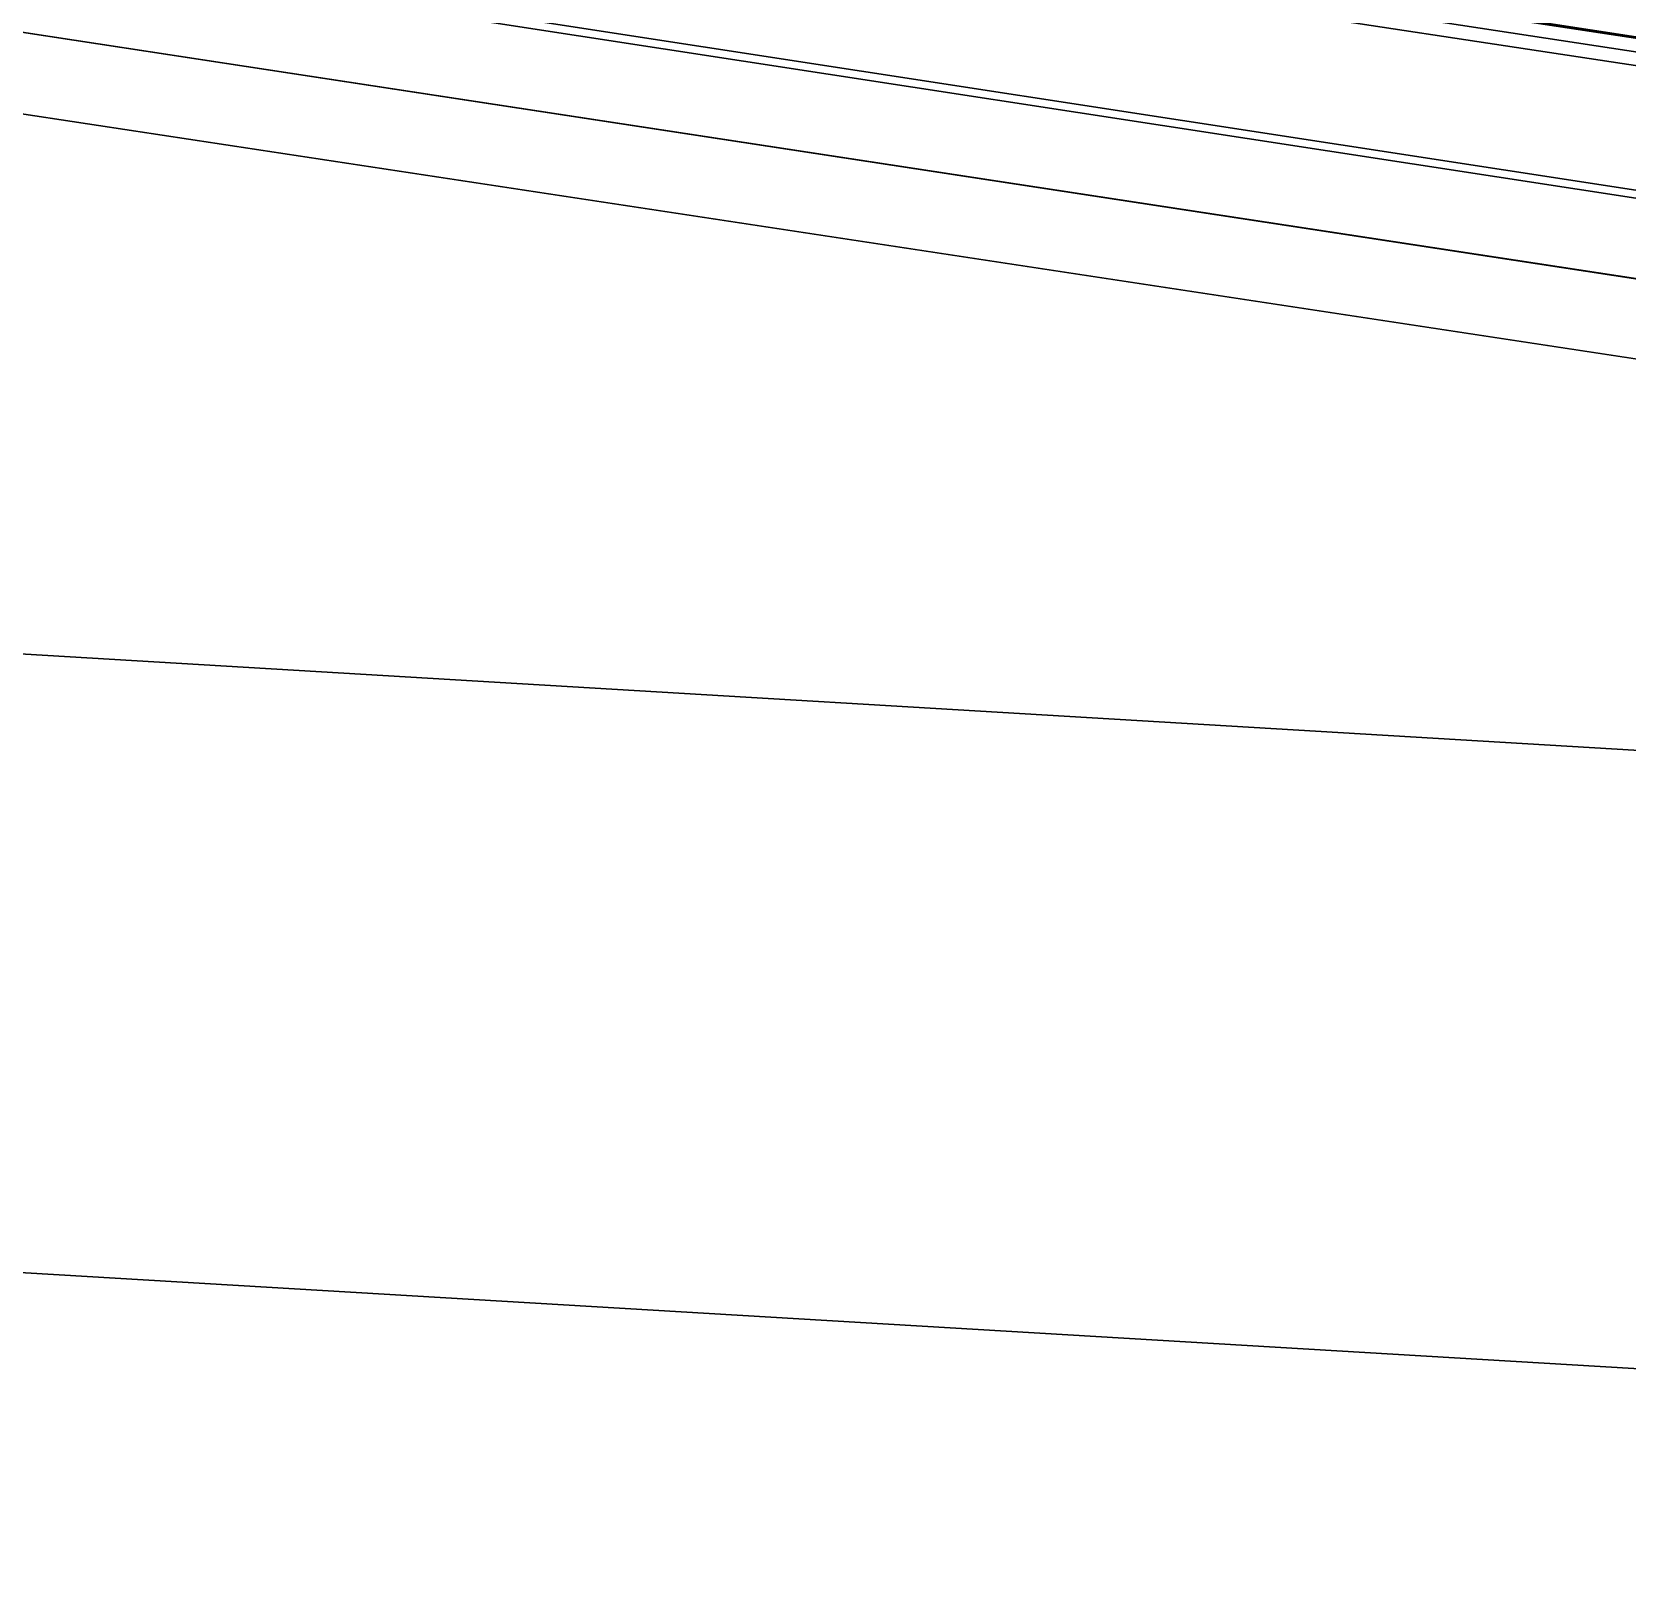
# Model space of a CAD drawing. Header units: metres. Extents: x 503497 to 504361, y 6966567 to 6966857.
# Drawn here: x 504158.9863 to 504159.3279, y 6966751.3184 to 6966751.6476 of the extents above; entities that cross this region are included whole.
import ezdxf

# ---------------------------------------------------------------- set-up
doc = ezdxf.new("R2010")
doc.units = ezdxf.units.M

msp = doc.modelspace()

# ---------------------------------------------------------------- linework, layer by layer
at = {"layer": 'SHADOW_APPROVED_20260124T072500'}
for points in [[(504161.9915, 6966748.8559), (504162.3543, 6966751.1815), (504078.9839, 6966763.9917), (504078.6211, 6966761.6661), (504161.9915, 6966748.8559)], [(504162.3543, 6966751.1815), (504177.0609, 6966748.8875), (504093.6905, 6966761.6977), (504078.9839, 6966763.9917), (504162.3543, 6966751.1815)], [(504177.0609, 6966748.8875), (504175.3149, 6966737.6944), (504091.9445, 6966750.5046), (504093.6905, 6966761.6977), (504177.0609, 6966748.8875)]]:
    msp.add_lwpolyline(points, close=True, dxfattribs=at)
at = {"layer": 'SHADOW_APPROVED_20260127T071900'}
for points in [[(504131.954, 6966755.9236), (504160.9824, 6966751.3955), (504070.9419, 6966765.0559), (504041.9135, 6966769.584), (504131.954, 6966755.9236)], [(504160.9824, 6966751.3955), (504160.6196, 6966749.0699), (504070.5791, 6966762.7303), (504070.9419, 6966765.0559), (504160.9824, 6966751.3955)], [(504161.9915, 6966748.8559), (504162.3543, 6966751.1815), (504072.3138, 6966764.8419), (504071.951, 6966762.5163), (504161.9915, 6966748.8559)], [(504162.3543, 6966751.1815), (504177.0609, 6966748.8875), (504087.0204, 6966762.5479), (504072.3138, 6966764.8419), (504162.3543, 6966751.1815)], [(504177.0609, 6966748.8875), (504175.3149, 6966737.6944), (504085.2744, 6966751.3548), (504087.0204, 6966762.5479), (504177.0609, 6966748.8875)]]:
    msp.add_lwpolyline(points, close=True, dxfattribs=at)
at = {"layer": 'SHADOW_APPROVED_20260130T071100'}
for points in [[(504161.9915, 6966748.8559), (504162.3543, 6966751.1815), (504062.7032, 6966766.3964), (504062.3404, 6966764.0708), (504161.9915, 6966748.8559)], [(504162.3543, 6966751.1815), (504177.0609, 6966748.8875), (504077.4098, 6966764.1024), (504062.7032, 6966766.3964), (504162.3543, 6966751.1815)], [(504177.0609, 6966748.8875), (504175.3149, 6966737.6944), (504075.6638, 6966752.9093), (504077.4098, 6966764.1024), (504177.0609, 6966748.8875)]]:
    msp.add_lwpolyline(points, close=True, dxfattribs=at)
at = {"layer": 'SHADOW_APPROVED_20260203T070000'}
for points in [[(504161.9915, 6966748.8559), (504162.3543, 6966751.1815), (504046.4188, 6966769.0068), (504046.056, 6966766.6812), (504161.9915, 6966748.8559)], [(504162.3543, 6966751.1815), (504177.0609, 6966748.8875), (504061.1254, 6966766.7128), (504046.4188, 6966769.0068), (504162.3543, 6966751.1815)], [(504177.0609, 6966748.8875), (504175.3149, 6966737.6944), (504059.3794, 6966755.5197), (504061.1254, 6966766.7128), (504177.0609, 6966748.8875)]]:
    msp.add_lwpolyline(points, close=True, dxfattribs=at)
at = {"layer": 'SHADOW_APPROVED_20261221T090000'}
for points in [[(504131.954, 6966755.9236), (504160.9824, 6966751.3955), (504127.8995, 6966753.3631), (504098.8711, 6966757.8912), (504131.954, 6966755.9236)], [(504160.9824, 6966751.3955), (504160.6196, 6966749.0699), (504127.5367, 6966751.0375), (504127.8995, 6966753.3631), (504160.9824, 6966751.3955)], [(504161.9915, 6966748.8559), (504162.3543, 6966751.1815), (504129.2714, 6966753.1491), (504128.9086, 6966750.8235), (504161.9915, 6966748.8559)], [(504162.3543, 6966751.1815), (504177.0609, 6966748.8875), (504143.978, 6966750.8551), (504129.2714, 6966753.1491), (504162.3543, 6966751.1815)]]:
    msp.add_lwpolyline(points, close=True, dxfattribs=at)
at = {"layer": 'SHADOW_COMPARATOR_RL48_20260124T072500'}
for points in [[(504161.9915, 6966748.8559), (504162.3543, 6966751.1815), (504114.8131, 6966758.4864), (504114.4503, 6966756.1608), (504161.9915, 6966748.8559)], [(504162.3543, 6966751.1815), (504177.0609, 6966748.8875), (504129.5197, 6966756.1924), (504114.8131, 6966758.4864), (504162.3543, 6966751.1815)], [(504177.0609, 6966748.8875), (504175.3149, 6966737.6944), (504127.7737, 6966744.9993), (504129.5197, 6966756.1924), (504177.0609, 6966748.8875)]]:
    msp.add_lwpolyline(points, close=True, dxfattribs=at)
at = {"layer": 'SHADOW_COMPARATOR_RL48_20260127T071900'}
for points in [[(504131.954, 6966755.9236), (504160.9824, 6966751.3955), (504109.6377, 6966759.1852), (504080.6093, 6966763.7133), (504131.954, 6966755.9236)], [(504160.9824, 6966751.3955), (504160.6196, 6966749.0699), (504109.2749, 6966756.8596), (504109.6377, 6966759.1852), (504160.9824, 6966751.3955)], [(504161.9915, 6966748.8559), (504162.3543, 6966751.1815), (504111.0096, 6966758.9712), (504110.6468, 6966756.6456), (504161.9915, 6966748.8559)], [(504162.3543, 6966751.1815), (504177.0609, 6966748.8875), (504125.7162, 6966756.6772), (504111.0096, 6966758.9712), (504162.3543, 6966751.1815)], [(504177.0609, 6966748.8875), (504175.3149, 6966737.6944), (504123.9702, 6966745.4841), (504125.7162, 6966756.6772), (504177.0609, 6966748.8875)]]:
    msp.add_lwpolyline(points, close=True, dxfattribs=at)
at = {"layer": 'SHADOW_COMPARATOR_RL48_20260130T071100'}
for points in [[(504161.9915, 6966748.8559), (504162.3543, 6966751.1815), (504105.5292, 6966759.8577), (504105.1664, 6966757.5321), (504161.9915, 6966748.8559)], [(504162.3543, 6966751.1815), (504177.0609, 6966748.8875), (504120.2358, 6966757.5637), (504105.5292, 6966759.8577), (504162.3543, 6966751.1815)], [(504177.0609, 6966748.8875), (504175.3149, 6966737.6944), (504118.4898, 6966746.3706), (504120.2358, 6966757.5637), (504177.0609, 6966748.8875)]]:
    msp.add_lwpolyline(points, close=True, dxfattribs=at)
at = {"layer": 'SHADOW_COMPARATOR_RL48_20260203T070000'}
for points in [[(504161.9915, 6966748.8559), (504162.3543, 6966751.1815), (504096.2432, 6966761.3462), (504095.8804, 6966759.0206), (504161.9915, 6966748.8559)], [(504162.3543, 6966751.1815), (504177.0609, 6966748.8875), (504110.9498, 6966759.0522), (504096.2432, 6966761.3462), (504162.3543, 6966751.1815)], [(504177.0609, 6966748.8875), (504175.3149, 6966737.6944), (504109.2038, 6966747.8591), (504110.9498, 6966759.0522), (504177.0609, 6966748.8875)]]:
    msp.add_lwpolyline(points, close=True, dxfattribs=at)
at = {"layer": 'SHADOW_COMPARATOR_RL48_20261221T090000'}
for points in [[(504131.954, 6966755.9236), (504160.9824, 6966751.3955), (504142.1172, 6966752.5175), (504113.0888, 6966757.0456), (504131.954, 6966755.9236)], [(504160.9824, 6966751.3955), (504160.6196, 6966749.0699), (504141.7544, 6966750.1919), (504142.1172, 6966752.5175), (504160.9824, 6966751.3955)], [(504161.9915, 6966748.8559), (504162.3543, 6966751.1815), (504143.4891, 6966752.3035), (504143.1263, 6966749.9779), (504161.9915, 6966748.8559)], [(504162.3543, 6966751.1815), (504177.0609, 6966748.8875), (504158.1957, 6966750.0095), (504143.4891, 6966752.3035), (504162.3543, 6966751.1815)]]:
    msp.add_lwpolyline(points, close=True, dxfattribs=at)

doc.saveas('drawing.dxf')
